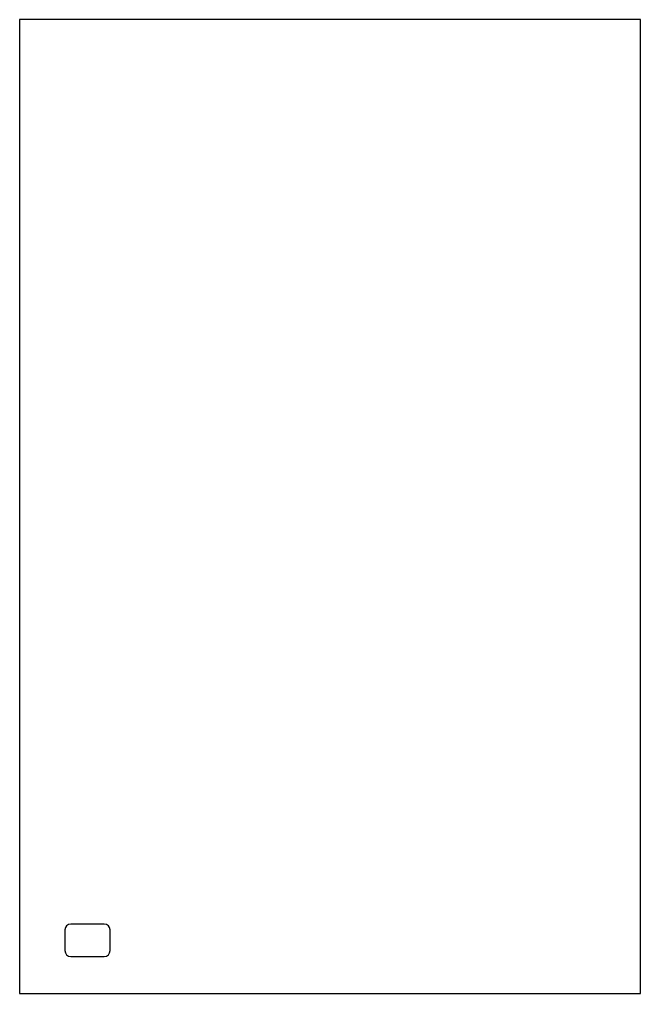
# Model space of a CAD drawing. Header units: millimetres. Extents: x 0 to 420, y 0 to 659.
import ezdxf

# ---------------------------------------------------------------- set-up
doc = ezdxf.new("R2010")
doc.units = ezdxf.units.MM

msp = doc.modelspace()

# ---------------------------------------------------------------- linework, layer by layer
at = {"color": 7, "linetype": 'Continuous', "lineweight": 25}
for p, q in [((0, 658.95), (0, 0)), ((420, 658.95), (0, 658.95)), ((420, 0), (420, 658.95)), ((57.3, 47), (34.7, 47)), ((30.7, 43), (30.7, 29)), ((61.3, 29), (61.3, 43)), ((34.7, 25), (57.3, 25)), ((0, 0), (420, 0))]:
    msp.add_line(p, q, dxfattribs=at)
for centre, start, end in [((34.7, 43), 90, 180), ((57.3, 43), 0, 90), ((34.7, 29), 180, 270), ((57.3, 29), 270, 0)]:
    msp.add_arc(centre, 4, start, end, dxfattribs=at)

doc.saveas('drawing.dxf')
